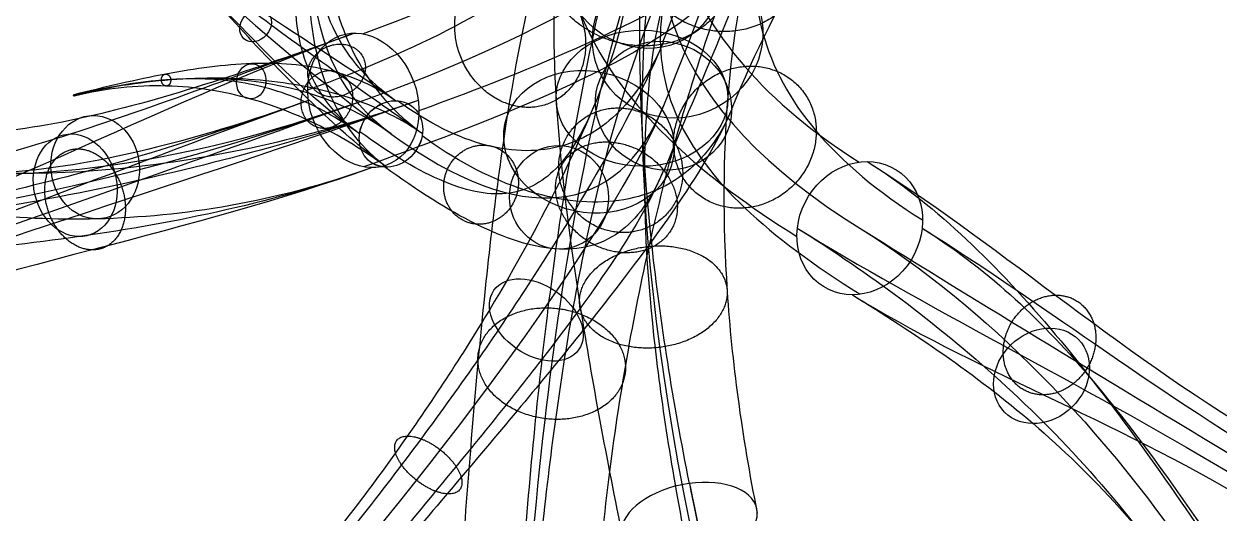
# Model space of a CAD drawing. Header units: inches. Extents: x -26 to 25.3, y -39.2 to 17.5.
# Drawn here: x -11.59 to 5.86, y -13.54 to -6.4 of the extents above; entities that cross this region are included whole.
import ezdxf

# ---------------------------------------------------------------- set-up
doc = ezdxf.new("R2010")
doc.units = ezdxf.units.IN
doc.header["$MEASUREMENT"] = 0
doc.layers.add('Default', color=7, linetype='Continuous', true_color=0xffffff)

msp = doc.modelspace()

# ---------------------------------------------------------------- linework, layer by layer
at = {"layer": 'Default', "extrusion": (-0.338227, -0.240356, 0.909853)}
msp.add_circle((3.026, 9.627, 33.905), 1.254, dxfattribs=at)
at = {"layer": 'Default', "extrusion": (0.122423, -0.305386, 0.944326)}
msp.add_circle((-4.344, 4.556, 29.336), 1.254, dxfattribs=at)
at = {"layer": 'Default', "extrusion": (-0.442953, 0.385746, 0.809316)}
msp.add_circle((10.232, 31.699, 47.029), 0.259, dxfattribs=at)
at = {"layer": 'Default', "extrusion": (-0.588309, -0.210959, 0.780634)}
msp.add_circle((4.838, 19.549, 38.466), 1.005, dxfattribs=at)
msp.add_circle((4.838, 19.549, 38.466), 1.005, dxfattribs=at)
msp.add_circle((4.838, 19.549, 38.466), 1.005, dxfattribs=at)
msp.add_circle((4.838, 19.549, 38.466), 1.005, dxfattribs=at)
at = {"layer": 'Default', "extrusion": (-0.005116, -0.609511, 0.792761)}
msp.add_circle((-2.5, 10.692, 26.223), 1.254, dxfattribs=at)
at = {"layer": 'Default', "extrusion": (-0.142599, -0.35172, 0.92518)}
msp.add_circle((0.77, 7.822, 39.841), 1.005, dxfattribs=at)
msp.add_circle((0.77, 7.822, 39.841), 1.005, dxfattribs=at)
msp.add_circle((0.77, 7.822, 39.841), 1.005, dxfattribs=at)
at = {"layer": 'Default', "extrusion": (-0.557792, 0.067562, 0.827226)}
msp.add_circle((8.181, 25.6, 50.75), 0.259, dxfattribs=at)
at = {"layer": 'Default', "extrusion": (-0.117694, -0.557083, 0.822075)}
msp.add_circle((-1.586, 9.491, 28.873), 1.254, dxfattribs=at)
at = {"layer": 'Default', "extrusion": (-0.666258, -0.164956, 0.727248)}
msp.add_circle((4.618, 31.979, 51.845), 0.01, dxfattribs=at)
at = {"layer": 'Default', "extrusion": (-0.407031, 0.294958, 0.86448)}
for radius in [0.507, 0.507, 0.508, 0.508]:
    msp.add_circle((10.138, 26.237, 45.807), radius, dxfattribs=at)
at = {"layer": 'Default', "extrusion": (-0.518136, -0.06485, 0.852836)}
msp.add_circle((7.118, 15.253, 46.974), 0.756, dxfattribs=at)
at = {"layer": 'Default', "extrusion": (-0.586331, -0.134889, 0.798762)}
msp.add_circle((6.104, 18.815, 45.798), 0.756, dxfattribs=at)
at = {"layer": 'Default', "extrusion": (-0.293446, -0.030305, 0.955495)}
msp.add_circle((8.498, 9.228, 45.727), 0.756, dxfattribs=at)
at = {"layer": 'Default', "extrusion": (0.407646, -0.253505, 0.877246)}
msp.add_circle((-7.643, 13.596, 36.26), 1.005, dxfattribs=at)
msp.add_circle((-7.643, 13.596, 36.26), 1.005, dxfattribs=at)
msp.add_circle((-7.643, 13.596, 36.26), 1.005, dxfattribs=at)
at = {"layer": 'Default', "extrusion": (-0.426191, -0.606448, 0.671254)}
msp.add_circle((2.807, 25.912, 38.49), 0.756, dxfattribs=at)
at = {"layer": 'Default', "extrusion": (0.377597, -0.38395, 0.842617)}
msp.add_circle((-5.759, 14.91, 42.868), 0.756, dxfattribs=at)
at = {"layer": 'Default', "extrusion": (-0.164046, 0.812828, -0.558926)}
msp.add_circle((4.54, 20.235, -29.365), 1.005, dxfattribs=at)
msp.add_circle((4.54, 20.235, -29.365), 1.005, dxfattribs=at)
msp.add_circle((4.54, 20.235, -29.365), 1.005, dxfattribs=at)
msp.add_circle((4.54, 20.235, -29.365), 1.005, dxfattribs=at)
at = {"layer": 'Default', "extrusion": (-0.568594, 0.658879, -0.492524)}
msp.add_arc((-0.602, 46.186, -27.733), 10.619, 353.3706, 47.6445, dxfattribs=at)
at = {"layer": 'Default', "extrusion": (-0.015389, 0.968117, 0.250027)}
msp.add_arc((31.445, 24.637, 3.386), 30.629, 143.7303, 176.2717, dxfattribs=at)
at = {"layer": 'Default', "extrusion": (0.964798, 0.13191, 0.227517)}
msp.add_arc((-42.397, 7.283, 2.338), 41.222, 17.6777, 47.1466, dxfattribs=at)
at = {"layer": 'Default', "extrusion": (-0.096882, 0.943262, 0.317602)}
msp.add_arc((-30.49, 26.683, 3.264), 33.33, 348.0843, 22.3097, dxfattribs=at)
at = {"layer": 'Default', "extrusion": (0.874003, 0.382483, 0.29971)}
msp.add_arc((-26.01, 14.144, 3.08), 24.284, 13.4686, 54.1364, dxfattribs=at)
at = {"layer": 'Default', "extrusion": (0.794742, -0.597834, -0.10478)}
msp.add_arc((-102.467, 2.425, -1.419), 102.167, 13.70275, 21.51819, dxfattribs=at)
at = {"layer": 'Default', "extrusion": (0.846288, 0.477889, 0.235411)}
msp.add_arc((32.928, 34.582, 3.33), 41.415, 139.9505, 152.8077, dxfattribs=at)
at = {"layer": 'Default', "extrusion": (0.680463, -0.533447, 0.502399)}
msp.add_arc((-25.356, 45.334, 26.554), 15.216, 1.0882, 32.7432, dxfattribs=at)
at = {"layer": 'Default', "extrusion": (0.808633, -0.156194, 0.5672)}
msp.add_arc((78.082, 66.836, 19.773), 91.492, 189.6184, 198.58459, dxfattribs=at)
at = {"layer": 'Default', "extrusion": (-0.293368, 0.955281, 0.037065)}
msp.add_arc((105.193, -34.83, -3.67), 123.72, 135.18305, 141.36787, dxfattribs=at)
at = {"layer": 'Default', "extrusion": (0.731519, -0.550276, 0.402588)}
msp.add_arc((23.889, 59.734, 16.293), 39.732, 191.1229, 211.4829, dxfattribs=at)
at = {"layer": 'Default', "extrusion": (0.728893, -0.669687, -0.142245)}
msp.add_arc((-20.092, 34.984, -2.218), 13.884, 20.8227, 73.7789, dxfattribs=at)
at = {"layer": 'Default', "extrusion": (0.87847, 0.385685, 0.282023)}
msp.add_arc((12.599, 44.773, 6.328), 19.34, 154.2972, 195.3505, dxfattribs=at)
at = {"layer": 'Default', "extrusion": (0.456206, 0.888744, 0.044834)}
msp.add_arc((-113.109, -20.332, -6.34), 123.303, 28.58257, 34.59787, dxfattribs=at)
at = {"layer": 'Default', "extrusion": (0.893239, -0.088771, -0.440731)}
msp.add_arc((-56.955, 24.751, -15.512), 48.787, 12.2365, 28.0936, dxfattribs=at)
at = {"layer": 'Default'}
for points, knots in [([(-0.827, -1.938, 27.006), (-0.915, -2.3, 28.401), (-1.297, -3.086, 31.176), (-2.478, -4.337, 35.198), (-4.245, -5.543, 39.013), (-5.786, -6.243, 41.379), (-6.635, -6.547, 42.505)], [0, 0, 0, 0, 4.32697, 8.698001, 13.069032, 17.396002, 17.396002, 17.396002, 17.396002]), ([(-1.785, -1.978, 20.317), (-2.101, -2.58, 22.008), (-2.69, -4.066, 25.312), (-3.412, -6.991, 29.907), (-3.963, -10.466, 34.091), (-4.214, -13.062, 36.607), (-4.311, -14.408, 37.8)], [0, 0, 0, 0, 5.278477, 10.600954, 15.92343, 21.201907, 21.201907, 21.201907, 21.201907]), ([(-1.785, -1.978, 20.317), (-2.046, -2.475, 21.712), (-2.45, -3.765, 24.441), (-2.665, -6.405, 28.151), (-2.486, -9.569, 31.378), (-2.116, -11.911, 33.196), (-1.874, -13.112, 34.021)], [0, 0, 0, 0, 4.274961, 8.618301, 12.961641, 17.236601, 17.236601, 17.236601, 17.236601]), ([(-1.785, -1.978, 20.317), (-2.07, -2.521, 21.841), (-2.403, -3.662, 24.933), (-2.164, -5.404, 29.597), (-1.186, -7.052, 34.202), (-0.061, -8.002, 37.175), (0.61, -8.419, 38.618)], [0, 0, 0, 0, 4.949478, 9.954769, 14.960059, 19.909538, 19.909538, 19.909538, 19.909538]), ([(-6.687, -8.006, 52.572), (-7.035, -7.755, 53.31), (-7.537, -7.103, 54.852), (-7.703, -5.775, 57.096), (-7.357, -4.187, 59.095), (-6.871, -3.009, 60.201), (-6.588, -2.402, 60.685)], [0, 0, 0, 0, 2.479041, 5.029597, 7.580153, 10.059194, 10.059194, 10.059194, 10.059194]), ([(-6.292, -8.491, 52.923), (-6.64, -8.239, 53.663), (-7.191, -7.528, 55.164), (-7.503, -6.02, 57.279), (-7.301, -4.254, 59.146), (-6.863, -3.019, 60.208), (-6.58, -2.412, 60.692)], [0, 0, 0, 0, 2.479041, 5.029597, 7.580153, 10.059194, 10.059194, 10.059194, 10.059194]), ([(-6.164, -7.522, 52.652), (-6.489, -7.286, 53.342), (-7.021, -6.736, 54.778), (-7.394, -5.617, 56.968), (-7.276, -4.167, 59.035), (-6.86, -3.007, 60.192), (-6.577, -2.4, 60.676)], [0, 0, 0, 0, 2.479041, 5.029597, 7.580153, 10.059194, 10.059194, 10.059194, 10.059194]), ([(-5.769, -8.006, 53.004), (-6.094, -7.771, 53.695), (-6.675, -7.161, 55.091), (-7.193, -5.862, 57.152), (-7.221, -4.234, 59.086), (-6.852, -3.016, 60.199), (-6.569, -2.41, 60.684)], [0, 0, 0, 0, 2.479041, 5.029597, 7.580153, 10.059194, 10.059194, 10.059194, 10.059194]), ([(-3.264, -3.306, 19.567), (-3.572, -3.892, 21.212), (-4.084, -5.284, 24.457), (-4.609, -7.985, 29.053), (-4.97, -11.247, 33.281), (-5.159, -13.753, 35.8), (-5.254, -15.074, 36.971)], [0, 0, 0, 0, 5.278477, 10.600954, 15.92343, 21.201907, 21.201907, 21.201907, 21.201907]), ([(-3.264, -3.306, 19.567), (-3.519, -3.79, 20.927), (-3.852, -4.995, 23.62), (-3.881, -7.422, 27.354), (-3.524, -10.379, 30.641), (-3.101, -12.638, 32.472), (-2.862, -13.818, 33.283)], [0, 0, 0, 0, 4.274961, 8.618301, 12.961641, 17.236601, 17.236601, 17.236601, 17.236601]), ([(-3.264, -3.306, 19.567), (-3.564, -3.876, 21.167), (-3.851, -5.015, 24.443), (-3.413, -6.648, 29.369), (-2.214, -8.161, 34.17), (-0.994, -9.075, 37.237), (-0.301, -9.505, 38.727)], [0, 0, 0, 0, 4.949478, 9.954769, 14.960059, 19.909538, 19.909538, 19.909538, 19.909538]), ([(-2.327, -3.37, 26.54), (-2.41, -3.713, 27.865), (-2.711, -4.405, 30.522), (-3.658, -5.439, 34.457), (-5.186, -6.445, 38.247), (-6.624, -7.073, 40.584), (-7.445, -7.367, 41.673)], [0, 0, 0, 0, 4.32697, 8.698001, 13.069032, 17.396002, 17.396002, 17.396002, 17.396002]), ([(0.673, -3.416, 26.718), (0.581, -3.795, 28.18), (0.118, -4.555, 31.1), (-1.297, -5.659, 35.299), (-3.301, -6.703, 39.229), (-4.943, -7.354, 41.654), (-5.819, -7.669, 42.817)], [0, 0, 0, 0, 4.32697, 8.698001, 13.069032, 17.396002, 17.396002, 17.396002, 17.396002]), ([(-0.305, -3.481, 20.059), (-0.608, -4.058, 21.679), (-1.234, -5.423, 24.858), (-2.12, -8.073, 29.346), (-2.847, -11.288, 33.487), (-3.156, -13.768, 35.972), (-3.251, -15.077, 37.131)], [0, 0, 0, 0, 5.278477, 10.600954, 15.92343, 21.201907, 21.201907, 21.201907, 21.201907]), ([(-0.305, -3.481, 20.059), (-0.545, -3.939, 21.343), (-0.979, -5.069, 23.869), (-1.371, -7.371, 27.396), (-1.396, -10.218, 30.548), (-1.109, -12.407, 32.321), (-0.88, -13.543, 33.102)], [0, 0, 0, 0, 4.274961, 8.618301, 12.961641, 17.236601, 17.236601, 17.236601, 17.236601]), ([(-0.305, -3.481, 20.059), (-0.579, -4.002, 21.521), (-0.96, -5.037, 24.499), (-0.918, -6.548, 29.056), (-0.155, -7.983, 33.608), (0.882, -8.857, 36.541), (1.534, -9.263, 37.945)], [0, 0, 0, 0, 4.949478, 9.954769, 14.960059, 19.909538, 19.909538, 19.909538, 19.909538]), ([(-0.827, -4.847, 26.252), (-0.915, -5.208, 27.645), (-1.296, -5.874, 30.446), (-2.476, -6.761, 34.558), (-4.242, -7.605, 38.464), (-5.781, -8.185, 40.86), (-6.629, -8.489, 41.985)], [0, 0, 0, 0, 4.32697, 8.698001, 13.069032, 17.396002, 17.396002, 17.396002, 17.396002]), ([(-1.785, -4.809, 19.309), (-2.079, -5.37, 20.883), (-2.628, -6.641, 24.003), (-3.316, -9.067, 28.492), (-3.854, -12.069, 32.677), (-4.101, -14.46, 35.165), (-4.194, -15.743, 36.303)], [0, 0, 0, 0, 5.278477, 10.600954, 15.92343, 21.201907, 21.201907, 21.201907, 21.201907]), ([(-1.785, -4.809, 19.309), (-2.018, -5.254, 20.559), (-2.382, -6.299, 23.047), (-2.588, -8.387, 26.6), (-2.434, -11.029, 29.811), (-2.093, -13.134, 31.597), (-1.868, -14.25, 32.364)], [0, 0, 0, 0, 4.274961, 8.618301, 12.961641, 17.236601, 17.236601, 17.236601, 17.236601]), ([(-1.785, -4.809, 19.309), (-2.072, -5.357, 20.847), (-2.408, -6.39, 24.008), (-2.167, -7.791, 28.827), (-1.182, -9.092, 33.576), (-0.051, -9.929, 36.602), (0.624, -10.349, 38.054)], [0, 0, 0, 0, 4.949478, 9.954769, 14.960059, 19.909538, 19.909538, 19.909538, 19.909538]), ([(-2.248, -6.656, 40.186), (-2.406, -7.047, 41.214), (-2.901, -8.065, 43.184), (-4.115, -10.094, 45.626), (-5.721, -12.418, 47.447), (-6.995, -14.037, 48.244), (-7.667, -14.832, 48.544)], [0, 0, 0, 0, 3.164774, 6.416345, 9.667917, 12.832691, 12.832691, 12.832691, 12.832691]), ([(-2.248, -6.656, 40.186), (-2.404, -7.04, 41.197), (-2.807, -7.707, 43.264), (-3.68, -8.273, 46.453), (-4.802, -8.282, 49.652), (-5.68, -7.853, 51.699), (-6.135, -7.523, 52.666)], [0, 0, 0, 0, 3.436257, 6.928541, 10.420826, 13.857083, 13.857083, 13.857083, 13.857083]), ([(-6.164, -7.522, 52.652), (-6.456, -7.31, 53.272), (-7.11, -7.024, 54.53), (-8.246, -6.939, 56.366), (-9.496, -7.108, 58.089), (-10.394, -7.321, 59.148), (-10.859, -7.436, 59.655)], [0, 0, 0, 0, 2.091527, 4.203197, 6.314867, 8.406394, 8.406394, 8.406394, 8.406394]), ([(-6.687, -8.006, 52.572), (-6.966, -7.805, 53.163), (-7.527, -7.474, 54.377), (-8.457, -7.207, 56.23), (-9.543, -7.182, 58.035), (-10.401, -7.331, 59.14), (-10.865, -7.446, 59.647)], [0, 0, 0, 0, 2.091527, 4.203197, 6.314867, 8.406394, 8.406394, 8.406394, 8.406394]), ([(-6.292, -8.491, 52.923), (-6.568, -8.292, 53.509), (-7.172, -7.904, 54.67), (-8.245, -7.458, 56.39), (-9.482, -7.251, 58.077), (-10.392, -7.341, 59.146), (-10.856, -7.456, 59.653)], [0, 0, 0, 0, 2.091527, 4.203197, 6.314867, 8.406394, 8.406394, 8.406394, 8.406394]), ([(-5.769, -8.006, 53.004), (-6.058, -7.797, 53.618), (-6.754, -7.454, 54.823), (-8.033, -7.19, 56.527), (-9.435, -7.178, 58.13), (-10.386, -7.331, 59.153), (-10.85, -7.446, 59.66)], [0, 0, 0, 0, 2.091527, 4.203197, 6.314867, 8.406394, 8.406394, 8.406394, 8.406394]), ([(-3.243, -7.545, 39.695), (-3.386, -7.897, 40.623), (-3.771, -8.768, 42.433), (-4.716, -10.512, 44.833), (-6.08, -12.609, 46.745), (-7.258, -14.137, 47.582), (-7.897, -14.892, 47.866)], [0, 0, 0, 0, 3.164774, 6.416345, 9.667917, 12.832691, 12.832691, 12.832691, 12.832691]), ([(-1.253, -7.646, 39.963), (-1.411, -8.036, 40.987), (-1.964, -8.99, 42.962), (-3.36, -10.829, 45.44), (-5.149, -12.966, 47.303), (-6.482, -14.522, 48.114), (-7.153, -15.315, 48.413)], [0, 0, 0, 0, 3.164774, 6.416345, 9.667917, 12.832691, 12.832691, 12.832691, 12.832691]), ([(-3.243, -7.545, 39.695), (-3.402, -7.938, 40.729), (-3.754, -8.563, 42.875), (-4.455, -8.966, 46.199), (-5.399, -8.801, 49.502), (-6.222, -8.31, 51.585), (-6.682, -7.976, 52.563)], [0, 0, 0, 0, 3.436257, 6.928541, 10.420826, 13.857083, 13.857083, 13.857083, 13.857083]), ([(-1.253, -7.646, 39.963), (-1.421, -8.059, 41.048), (-1.915, -8.707, 43.28), (-3.015, -9.095, 46.649), (-4.347, -8.891, 49.929), (-5.302, -8.379, 52.01), (-5.774, -8.037, 53.012)], [0, 0, 0, 0, 3.436257, 6.928541, 10.420826, 13.857083, 13.857083, 13.857083, 13.857083]), ([(-2.248, -8.535, 39.472), (-2.39, -8.886, 40.395), (-2.834, -9.693, 42.211), (-3.961, -11.247, 44.647), (-5.508, -13.157, 46.6), (-6.746, -14.622, 47.452), (-7.383, -15.376, 47.735)], [0, 0, 0, 0, 3.164774, 6.416345, 9.667917, 12.832691, 12.832691, 12.832691, 12.832691]), ([(-2.248, -8.535, 39.472), (-2.419, -8.957, 40.58), (-2.862, -9.564, 42.891), (-3.79, -9.787, 46.394), (-4.945, -9.409, 49.779), (-5.844, -8.836, 51.896), (-6.321, -8.49, 52.909)], [0, 0, 0, 0, 3.436257, 6.928541, 10.420826, 13.857083, 13.857083, 13.857083, 13.857083]), ([(-1.871, -13.111, 34.021), (-1.668, -14.116, 34.712), (-1.13, -16.146, 36.041), (0.063, -19.146, 37.919), (1.63, -22.013, 39.732), (2.91, -23.775, 40.932), (3.602, -24.604, 41.537)], [0, 0, 0, 0, 3.716023, 7.453623, 11.191223, 14.907247, 14.907247, 14.907247, 14.907247]), ([(-1.871, -13.111, 34.021), (-1.628, -14.317, 34.851), (-0.935, -16.954, 36.204), (0.624, -21.132, 37.151), (2.59, -25.19, 37.026), (4.088, -27.649, 36.32), (4.86, -28.779, 35.846)], [0, 0, 0, 0, 4.241942, 8.621296, 13.000649, 17.242591, 17.242591, 17.242591, 17.242591])]:
    msp.add_open_spline(points, degree=3, knots=knots, dxfattribs=at)
for points in [[(-0.827, -1.938, 27.006), (-1.114, -3.118, 31.555), (-1.593, -5.011, 35.861), (-2.259, -6.656, 40.184)], [(-2.327, -3.37, 26.54), (-2.607, -4.521, 30.983), (-2.583, -5.929, 35.413), (-3.243, -7.555, 39.691)], [(0.673, -3.416, 26.718), (0.386, -4.591, 31.252), (-0.588, -5.994, 35.649), (-1.253, -7.636, 39.967)], [(-6.687, -8.006, 52.572), (-7.313, -7.553, 53.902), (-8.403, -6.5, 56.598), (-9.611, -5.16, 59.136), (-10.345, -4.429, 60.288)], [(-6.292, -8.491, 52.923), (-6.929, -8.029, 54.278), (-8.229, -6.725, 56.83), (-9.605, -5.168, 59.146), (-10.338, -4.438, 60.298)], [(-6.164, -7.522, 52.652), (-6.787, -7.07, 53.976), (-8.13, -6.259, 56.625), (-9.6, -5.151, 59.136), (-10.334, -4.42, 60.289)], [(-5.769, -8.006, 53.004), (-6.403, -7.547, 54.352), (-7.955, -6.484, 56.857), (-9.595, -5.159, 59.147), (-10.327, -4.429, 60.299)], [(-0.827, -4.847, 26.252), (-1.106, -5.995, 30.68), (-1.579, -6.912, 35.202), (-2.237, -8.535, 39.473)], [(-6.759, -6.536, 42.414), (-9.384, -7.477, 45.897), (-12.121, -8.952, 49.138), (-15.088, -9.986, 52.295)], [(-6.759, -6.536, 42.414), (-8.147, -7.033, 44.256), (-10.898, -8.096, 47.955), (-13.658, -8.803, 51.765), (-15.037, -8.941, 53.693)], [(-6.759, -6.536, 42.414), (-8.114, -7.021, 44.211), (-10.662, -7.91, 47.975), (-12.891, -8.117, 52.089), (-13.896, -7.923, 54.182)], [(-7.434, -7.518, 41.64), (-8.841, -8.022, 43.506), (-11.454, -8.85, 47.436), (-14.044, -9.31, 51.435), (-15.431, -9.449, 53.375)], [(-7.434, -7.518, 41.64), (-10.028, -8.448, 45.082), (-12.43, -9.436, 48.707), (-15.388, -10.467, 51.856)], [(-5.829, -7.518, 42.85), (-8.474, -8.466, 46.359), (-11.672, -9.455, 49.384), (-14.644, -10.491, 52.546)], [(-5.829, -7.518, 42.85), (-7.231, -8.02, 44.709), (-10.232, -8.846, 48.329), (-13.221, -9.307, 52.029), (-14.605, -9.446, 53.965)], [(-7.434, -7.518, 41.64), (-8.84, -8.022, 43.504), (-11.295, -8.682, 47.575), (-13.344, -8.633, 51.876), (-14.367, -8.435, 54.004)], [(-5.829, -7.518, 42.85), (-7.193, -8.007, 44.66), (-9.986, -8.655, 48.337), (-12.442, -8.617, 52.343), (-13.451, -8.422, 54.442)], [(-6.504, -8.5, 42.076), (-7.924, -9.009, 43.96), (-10.788, -9.6, 47.811), (-13.607, -9.815, 51.699), (-15, -9.954, 53.647)], [(-6.504, -8.5, 42.076), (-9.118, -9.437, 45.544), (-11.981, -9.94, 48.953), (-14.944, -10.973, 52.107)], [(-6.504, -8.5, 42.076), (-7.919, -9.008, 43.953), (-10.619, -9.427, 47.938), (-12.896, -9.132, 52.13), (-13.921, -8.934, 54.264)], [(0.724, -8.412, 38.567), (2.49, -9.51, 42.367), (4.376, -11.172, 45.93), (6.485, -12.434, 49.481)], [(0.724, -8.412, 38.567), (1.661, -8.994, 40.583), (3.44, -10.704, 44.481), (5.032, -12.962, 48.112), (5.806, -14.114, 49.911)], [(-0.295, -9.384, 38.76), (1.48, -10.488, 42.579), (3.871, -11.669, 46.046), (5.983, -12.932, 49.602)], [(-0.295, -9.384, 38.76), (0.621, -9.953, 40.73), (2.619, -11.392, 44.508), (4.469, -13.407, 48.099), (5.234, -14.547, 49.88)], [(1.528, -9.384, 37.913), (3.271, -10.468, 41.663), (4.757, -11.648, 45.55), (6.859, -12.906, 49.091)], [(1.528, -9.384, 37.913), (2.447, -9.956, 39.891), (4, -11.4, 43.89), (5.397, -13.414, 47.69), (6.164, -14.557, 49.474)], [(0.509, -10.356, 38.105), (2.261, -11.446, 41.876), (4.252, -12.145, 45.667), (6.357, -13.404, 49.212)], [(0.509, -10.356, 38.105), (1.407, -10.915, 40.037), (3.179, -12.088, 43.917), (4.833, -13.859, 47.678), (5.592, -14.989, 49.443)], [(-1.871, -13.111, 34.021), (-1.194, -16.468, 36.329), (-0.211, -20.041, 38.253), (1.064, -23.218, 40.578)]]:
    msp.add_open_spline(points, degree=3, dxfattribs=at)
at = {"layer": 'Default', "extrusion": (-0.146996, -0.446877, 0.882436)}
msp.add_rational_spline([(-2.661, -4.174, 25.237), (-4.07, -4.106, 25.037), (-4.042, -5.379, 24.397), (-4.013, -6.652, 23.757), (-2.603, -6.721, 23.957), (-1.194, -6.79, 24.157), (-1.222, -5.516, 24.797), (-1.251, -4.243, 25.437), (-2.661, -4.174, 25.237)], [1, 0.707106781187, 1, 0.707106781187, 1, 0.707106781187, 1, 0.707106781187, 1], degree=2, knots=[0, 0, 0, 2.360121, 2.360121, 4.720243, 4.720243, 7.080364, 7.080364, 9.440486, 9.440486, 9.440486], dxfattribs=at)
at = {"layer": 'Default', "extrusion": (-0.101612, -0.301252, 0.948115)}
msp.add_rational_spline([(-1.401, -4.123, 33.68), (-2.648, -4.089, 33.557), (-2.643, -5.284, 33.177), (-2.637, -6.479, 32.798), (-1.39, -6.513, 32.921), (-0.143, -6.546, 33.044), (-0.148, -5.351, 33.424), (-0.154, -4.156, 33.803), (-1.401, -4.123, 33.68)], [1, 0.707106781187, 1, 0.707106781187, 1, 0.707106781187, 1, 0.707106781187, 1], degree=2, knots=[0, 0, 0, 2.360121, 2.360121, 4.720243, 4.720243, 7.080364, 7.080364, 9.440486, 9.440486, 9.440486], dxfattribs=at)
at = {"layer": 'Default', "extrusion": (-0.468613, -0.227877, 0.853507)}
msp.add_rational_spline([(-4.343, -5.521, 38.982), (-5.299, -5.393, 38.491), (-5.297, -6.438, 38.213), (-5.295, -7.484, 37.935), (-4.34, -7.613, 38.426), (-3.384, -7.741, 38.916), (-3.386, -6.696, 39.194), (-3.387, -5.65, 39.472), (-4.343, -5.521, 38.982)], [1, 0.707106781187, 1, 0.707106781187, 1, 0.707106781187, 1, 0.707106781187, 1], degree=2, knots=[0, 0, 0, 2.360121, 2.360121, 4.720243, 4.720243, 7.080364, 7.080364, 9.440486, 9.440486, 9.440486], dxfattribs=at)
at = {"layer": 'Default', "extrusion": (0.230612, -0.447048, -0.864272)}
msp.add_rational_spline([(-6.609, -7.108, 55.064), (-6.531, -6.723, 54.885), (-6.944, -6.697, 54.762), (-7.357, -6.671, 54.638), (-7.435, -7.057, 54.817), (-7.512, -7.442, 54.995), (-7.1, -7.468, 55.119), (-6.687, -7.494, 55.243), (-6.609, -7.108, 55.064)], [1, 0.707106781187, 1, 0.707106781187, 1, 0.707106781187, 1, 0.707106781187, 1], degree=2, knots=[0, 0, 0, 0.797179, 0.797179, 1.594358, 1.594358, 2.391537, 2.391537, 3.188717, 3.188717, 3.188717], dxfattribs=at)
at = {"layer": 'Default', "extrusion": (-0.618173, -0.04973, 0.784467)}
msp.add_rational_spline([(-9.444, -7.218, 58.124), (-9.449, -7.131, 58.126), (-9.517, -7.134, 58.072), (-9.585, -7.136, 58.018), (-9.581, -7.223, 58.016), (-9.576, -7.31, 58.015), (-9.508, -7.308, 58.068), (-9.439, -7.305, 58.122), (-9.444, -7.218, 58.124)], [1, 0.707106781187, 1, 0.707106781187, 1, 0.707106781187, 1, 0.707106781187, 1], degree=2, knots=[0, 0, 0, 0.797179, 0.797179, 1.594358, 1.594358, 2.391537, 2.391537, 3.188717, 3.188717, 3.188717], dxfattribs=at)
at = {"layer": 'Default', "extrusion": (-0.486688, 0.183549, 0.854075)}
msp.add_rational_spline([(-6.789, -7.497, 54.8), (-6.757, -7.074, 54.727), (-7.132, -7.082, 54.515), (-7.507, -7.09, 54.303), (-7.539, -7.513, 54.376), (-7.571, -7.936, 54.449), (-7.196, -7.928, 54.66), (-6.822, -7.92, 54.872), (-6.789, -7.497, 54.8)], [1, 0.707106781187, 1, 0.707106781187, 1, 0.707106781187, 1, 0.707106781187, 1], degree=2, knots=[0, 0, 0, 0.797179, 0.797179, 1.594358, 1.594358, 2.391537, 2.391537, 3.188717, 3.188717, 3.188717], dxfattribs=at)
at = {"layer": 'Default', "extrusion": (-0.268821, 0.282444, -0.920848)}
msp.add_rational_spline([(-1.063, -7.021, 34.196), (-2.105, -7.109, 34.473), (-2.103, -8.143, 34.155), (-2.1, -9.177, 33.838), (-1.058, -9.089, 33.56), (-0.016, -9.002, 33.283), (-0.018, -7.968, 33.601), (-0.021, -6.934, 33.919), (-1.063, -7.021, 34.196)], [1, 0.707106781187, 1, 0.707106781187, 1, 0.707106781187, 1, 0.707106781187, 1], degree=2, knots=[0, 0, 0, 2.360121, 2.360121, 4.720243, 4.720243, 7.080364, 7.080364, 9.440486, 9.440486, 9.440486], dxfattribs=at)
at = {"layer": 'Default', "extrusion": (-0.220955, -0.195424, 0.955504)}
msp.add_rational_spline([(-2.848, -7.63, 43.261), (-3.753, -7.562, 43.065), (-3.779, -8.47, 42.873), (-3.806, -9.378, 42.681), (-2.901, -9.446, 42.877), (-1.996, -9.514, 43.072), (-1.969, -8.606, 43.264), (-1.943, -7.698, 43.456), (-2.848, -7.63, 43.261)], [1, 0.707106781187, 1, 0.707106781187, 1, 0.707106781187, 1, 0.707106781187, 1], degree=2, knots=[0, 0, 0, 1.57865, 1.57865, 3.157301, 3.157301, 4.735951, 4.735951, 6.314601, 6.314601, 6.314601], dxfattribs=at)
at = {"layer": 'Default', "extrusion": (-0.356396, 0.135802, 0.924413)}
msp.add_rational_spline([(-4.841, -8.172, 49.649), (-5.382, -8.126, 49.434), (-5.454, -8.703, 49.491), (-5.525, -9.28, 49.548), (-4.984, -9.325, 49.763), (-4.443, -9.371, 49.979), (-4.372, -8.794, 49.921), (-4.3, -8.217, 49.864), (-4.841, -8.172, 49.649)], [1, 0.707106781187, 1, 0.707106781187, 1, 0.707106781187, 1, 0.707106781187, 1], degree=2, knots=[0, 0, 0, 1.57865, 1.57865, 3.157301, 3.157301, 4.735951, 4.735951, 6.314601, 6.314601, 6.314601], dxfattribs=at)
at = {"layer": 'Default', "extrusion": (0.290225, 0.490426, -0.821737)}
msp.add_rational_spline([(-2.97, -8.131, 43.072), (-3.858, -8.024, 42.823), (-3.824, -8.826, 42.356), (-3.791, -9.629, 41.889), (-2.902, -9.736, 42.138), (-2.014, -9.844, 42.388), (-2.047, -9.042, 42.855), (-2.081, -8.239, 43.322), (-2.97, -8.131, 43.072)], [1, 0.707106781187, 1, 0.707106781187, 1, 0.707106781187, 1, 0.707106781187, 1], degree=2, knots=[0, 0, 0, 1.57865, 1.57865, 3.157301, 3.157301, 4.735951, 4.735951, 6.314601, 6.314601, 6.314601], dxfattribs=at)
at = {"layer": 'Default', "extrusion": (-0.627391, -0.221637, 0.746497)}
msp.add_rational_spline([(-10.114, -8.972, 47.828), (-10.215, -8.234, 47.962), (-10.795, -8.226, 47.477), (-11.375, -8.217, 46.992), (-11.274, -8.955, 46.858), (-11.173, -9.692, 46.724), (-10.593, -9.701, 47.209), (-10.013, -9.709, 47.694), (-10.114, -8.972, 47.828)], [1, 0.707106781187, 1, 0.707106781187, 1, 0.707106781187, 1, 0.707106781187, 1], degree=2, knots=[0, 0, 0, 1.57865, 1.57865, 3.157301, 3.157301, 4.735951, 4.735951, 6.314601, 6.314601, 6.314601], dxfattribs=at)
at = {"layer": 'Default', "extrusion": (0.081408, -0.723325, 0.685692)}
msp.add_rational_spline([(-2.421, -9.646, 31.312), (-3.499, -9.727, 31.355), (-3.475, -10.469, 30.568), (-3.451, -11.212, 29.782), (-2.373, -11.131, 29.739), (-1.295, -11.051, 29.696), (-1.319, -10.308, 30.483), (-1.343, -9.566, 31.269), (-2.421, -9.646, 31.312)], [1, 0.707106781187, 1, 0.707106781187, 1, 0.707106781187, 1, 0.707106781187, 1], degree=2, knots=[0, 0, 0, 2.360121, 2.360121, 4.720243, 4.720243, 7.080364, 7.080364, 9.440486, 9.440486, 9.440486], dxfattribs=at)
at = {"layer": 'Default', "extrusion": (-0.447851, 0.272841, -0.851462)}
msp.add_rational_spline([(4.059, -11.08, 43.581), (4.146, -10.352, 43.768), (3.476, -10.362, 44.117), (2.805, -10.371, 44.467), (2.718, -11.098, 44.28), (2.63, -11.826, 44.093), (3.301, -11.817, 43.743), (3.971, -11.807, 43.393), (4.059, -11.08, 43.581)], [1, 0.707106781187, 1, 0.707106781187, 1, 0.707106781187, 1, 0.707106781187, 1], degree=2, knots=[0, 0, 0, 1.57865, 1.57865, 3.157301, 3.157301, 4.735951, 4.735951, 6.314601, 6.314601, 6.314601], dxfattribs=at)
at = {"layer": 'Default', "extrusion": (-0.086433, -0.658016, 0.748027)}
msp.add_rational_spline([(-3.935, -10.547, 34.034), (-5.012, -10.526, 33.928), (-4.958, -11.34, 33.218), (-4.904, -12.155, 32.508), (-3.827, -12.176, 32.614), (-2.751, -12.197, 32.72), (-2.805, -11.382, 33.43), (-2.859, -10.568, 34.14), (-3.935, -10.547, 34.034)], [1, 0.707106781187, 1, 0.707106781187, 1, 0.707106781187, 1, 0.707106781187, 1], degree=2, knots=[0, 0, 0, 2.360121, 2.360121, 4.720243, 4.720243, 7.080364, 7.080364, 9.440486, 9.440486, 9.440486], dxfattribs=at)
at = {"layer": 'Default', "extrusion": (0.538894, 0.689366, -0.484116)}
msp.add_rational_spline([(-5.789, -12.459, 47.358), (-6.268, -12.28, 47.078), (-6.162, -12.663, 46.651), (-6.056, -13.046, 46.224), (-5.576, -13.225, 46.504), (-5.096, -13.403, 46.783), (-5.203, -13.02, 47.21), (-5.309, -12.637, 47.637), (-5.789, -12.459, 47.358)], [1, 0.707106781187, 1, 0.707106781187, 1, 0.707106781187, 1, 0.707106781187, 1], degree=2, knots=[0, 0, 0, 1.57865, 1.57865, 3.157301, 3.157301, 4.735951, 4.735951, 6.314601, 6.314601, 6.314601], dxfattribs=at)

doc.saveas('drawing.dxf')
